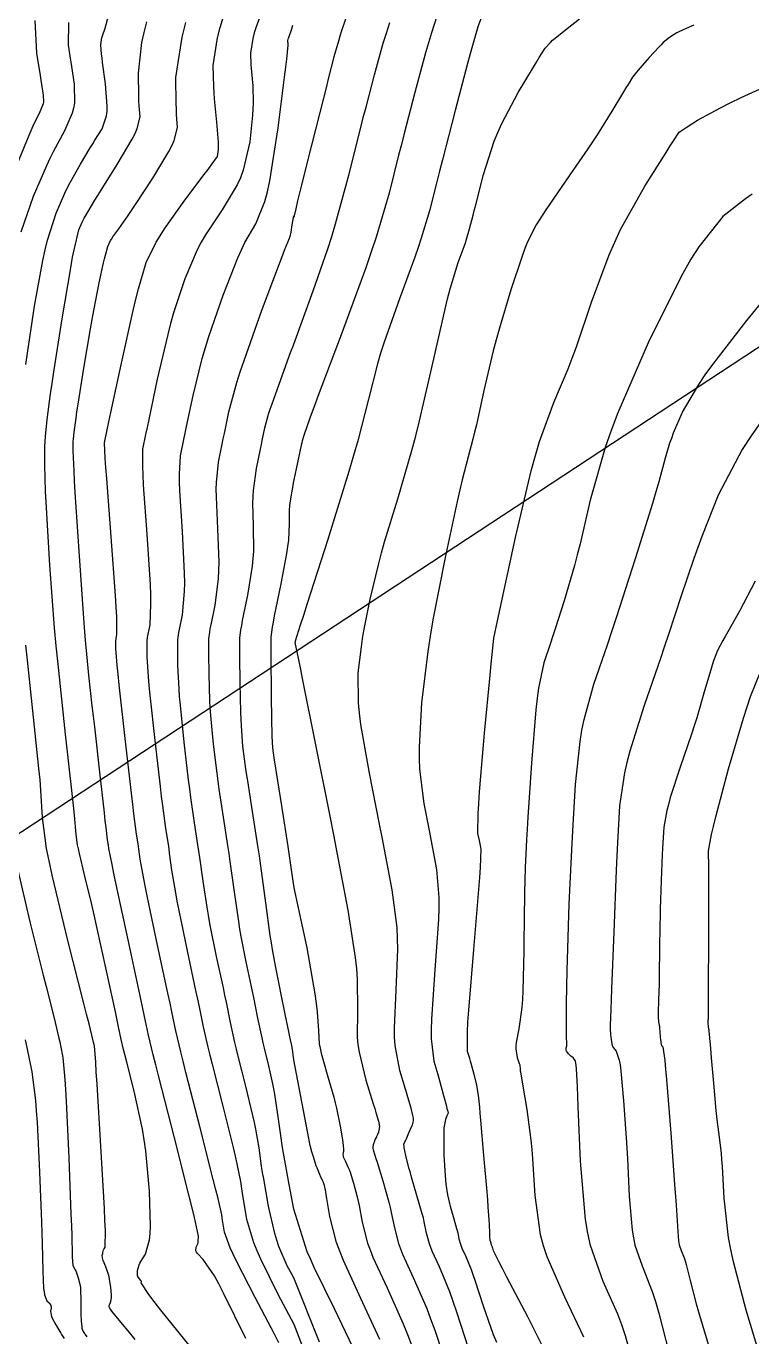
# Model space of a CAD drawing. Header units: metres. Extents: x 837475 to 838479, y 1189012 to 1191015.
# Drawn here: x 837973.4 to 838045.6, y 1189330.8 to 1189461.3 of the extents above; entities that cross this region are included whole.
import ezdxf

# ---------------------------------------------------------------- set-up
doc = ezdxf.new("R2010")
doc.units = ezdxf.units.M
doc.header["$LTSCALE"] = 0.3
for name, color, linetype in [('CORREDORVIA', 70, 'Continuous'), ('COTAS 10', 1, 'Continuous'), ('COTAS INT', 252, 'Continuous')]:
    doc.layers.add(name, color=color, linetype=linetype)

msp = doc.modelspace()

# ---------------------------------------------------------------- linework, layer by layer
at = {"layer": 'CORREDORVIA'}
msp.add_lwpolyline([(837910.67578, 1191000.96488), (838157.033, 1190996.193), (838237.174, 1190821.339), (838237.001, 1190602.875), (838240.0305, 1190437.1985), (838223.5365, 1190366.2715), (838212.196, 1190288.9195), (838227.642, 1189916.876), (838080.482, 1189451.8445), (837860.4834, 1189307.12351), (837593.19071, 1189234.39948), (837744.4868, 1189686.6093), (837750.277, 1189933.973), (837710.4905, 1190057.959), (837731.595, 1190134.414), (837885.383, 1190229.429), (837983.18356, 1190344.11971), (837817.55386, 1190502.18733), (837798.03286, 1190660.16958), (837963.57418, 1190795.98182)], close=True, dxfattribs=at)
at = {"layer": 'COTAS 10'}
for points in [[(837973.339, 1189427.617), (837973.505, 1189428.739), (837974.228, 1189433.412), (837975.056, 1189437.969), (837975.287, 1189439.017), (837975.518, 1189439.974), (837976.36, 1189442.658), (837977.248, 1189444.675), (837977.508, 1189445.211), (837977.775, 1189445.737), (837978.793, 1189447.557), (837979.767, 1189449.163), (837980.007, 1189449.555), (837980.233, 1189449.925), (837980.944, 1189451.069), (837981.376, 1189452.362), (837981.428, 1189452.826), (837981.45, 1189453.335), (837981.284, 1189455.556), (837980.995, 1189457.675), (837980.94, 1189458.121), (837980.895, 1189458.506), (837980.822, 1189459.386), (837980.884, 1189459.939), (837980.924, 1189460.117), (837980.974, 1189460.307), (837981.236, 1189461.084), (837981.813, 1189463.169)], [(838002.571, 1189330.319), (838000, 1189336.702), (837999.333, 1189337.922), (837998.521, 1189339.835), (837998.318, 1189340.458), (837998.125, 1189341.121), (837997.504, 1189343.849), (837997.018, 1189346.555), (837996.909, 1189347.205), (837996.811, 1189347.81), (837996.55, 1189349.636), (837996.232, 1189351.52), (837996.099, 1189352.162), (837995.946, 1189352.857), (837995.23, 1189355.803), (837994.485, 1189358.772), (837994.314, 1189359.482), (837994.158, 1189360.143), (837993.723, 1189362.126), (837993.306, 1189364.147), (837993.161, 1189364.833), (837993.005, 1189365.573), (837992.335, 1189368.703), (837991.67, 1189371.974), (837991.516, 1189372.804), (837991.376, 1189373.601), (837990.978, 1189376.205), (837990.658, 1189378.548), (837990.567, 1189379.179), (837990.475, 1189379.803), (837990.134, 1189381.997), (837989.763, 1189384.53), (837989.652, 1189385.369), (837989.538, 1189386.268), (837989.098, 1189390.009), (837988.723, 1189393.692), (837988.65, 1189394.554), (837988.591, 1189395.347), (837988.487, 1189397.641), (837988.473, 1189399.16), (837988.47, 1189399.465), (837988.467, 1189399.719), (837988.462, 1189400.219), (837988.531, 1189400.701), (837988.575, 1189400.944), (837988.631, 1189401.235), (837988.925, 1189402.683), (837989.147, 1189405.028), (837989.157, 1189405.885), (837989.146, 1189406.831), (837988.922, 1189410.998), (837988.67, 1189415.046), (837988.642, 1189415.917), (837988.631, 1189416.68), (837988.742, 1189418.534), (837989.072, 1189420.151), (837989.2, 1189420.764), (837989.343, 1189421.45), (837989.992, 1189424.524), (837990.907, 1189428.213), (837991.218, 1189429.286), (837991.555, 1189430.382), (837992.979, 1189434.524), (837994.441, 1189438.218), (837994.802, 1189439.03), (837995.143, 1189439.751), (837996.217, 1189441.596), (837997.138, 1189443.823), (837997.383, 1189444.785), (837997.623, 1189445.897), (837998.454, 1189451.161), (837999.096, 1189456.218), (837999.216, 1189457.2), (837999.312, 1189458), (837999.452, 1189459.377), (837999.435, 1189459.561), (837999.432, 1189459.609), (837999.429, 1189459.655), (837999.424, 1189459.812), (837999.454, 1189460.009), (837999.473, 1189460.082), (837999.497, 1189460.162), (837999.82, 1189461.03), (837999.91, 1189461.374)], [(838017.795, 1189328.48), (838016.239, 1189333.296), (838015.868, 1189334.364), (838015.523, 1189335.316), (838014.496, 1189337.795), (838013.779, 1189339.361), (838013.63, 1189339.738), (838013.503, 1189340.09), (838013.222, 1189341.157), (838012.989, 1189342.284), (838012.892, 1189342.674), (838012.781, 1189343.098), (838012.26, 1189344.911), (838011.723, 1189346.734), (838011.602, 1189347.164), (838011.493, 1189347.561), (838011.197, 1189348.725), (838011.028, 1189349.505), (838010.999, 1189349.66), (838010.978, 1189349.788), (838010.966, 1189350.032), (838011.065, 1189350.246), (838011.113, 1189350.355), (838011.171, 1189350.485), (838011.458, 1189351.138), (838011.741, 1189351.804), (838011.797, 1189351.944), (838011.843, 1189352.063), (838011.928, 1189352.333), (838011.9, 1189352.612), (838011.876, 1189352.738), (838011.845, 1189352.885), (838011.67, 1189353.592), (838011.363, 1189354.681), (838011.248, 1189355.068), (838011.119, 1189355.492), (838010.546, 1189357.336), (838010.091, 1189359.832), (838010.036, 1189360.667), (838010.013, 1189361.566), (838010.186, 1189365.333), (838010.356, 1189369.408), (838010.33, 1189370.5), (838010.272, 1189371.576), (838009.8, 1189375.333), (838009.04, 1189379.336), (838008.8, 1189380.568), (838008.547, 1189381.852), (838007.53, 1189386.937), (838006.69, 1189391.776), (838006.549, 1189392.905), (838006.448, 1189393.944), (838006.413, 1189396.937), (838006.731, 1189399.518), (838006.853, 1189400.297), (838006.989, 1189401.104), (838007.6, 1189404.25), (838008.45, 1189407.808), (838008.736, 1189408.875), (838009.045, 1189409.977), (838010.346, 1189414.25), (838011.763, 1189419.06), (838012.145, 1189420.5), (838012.522, 1189421.988), (838013.848, 1189427.752), (838015.022, 1189432.979), (838015.304, 1189434.128), (838015.567, 1189435.147), (838016.36, 1189437.752), (838016.942, 1189439.338), (838017.072, 1189439.716), (838017.188, 1189440.067), (838017.496, 1189441.112), (838017.843, 1189442.472), (838017.984, 1189443.021), (838018.145, 1189443.645), (838018.888, 1189446.523), (838019.945, 1189449.822), (838020.303, 1189450.711), (838020.69, 1189451.59), (838022.324, 1189454.676), (838023.844, 1189457.19), (838024.158, 1189457.708), (838024.427, 1189458.148), (838025.015, 1189459.096), (838025.525, 1189459.668), (838025.744, 1189459.872), (838025.998, 1189460.095), (838027.199, 1189461.065), (838028.422, 1189462.002)], [(838046.509, 1189421.941), (838045.509, 1189420.52), (838044.611, 1189419.147), (838042.214, 1189414.595), (838040.595, 1189410.486), (838040.188, 1189409.392), (838039.798, 1189408.317), (838038.537, 1189404.595), (838037.275, 1189400.731), (838036.886, 1189399.568), (838036.478, 1189398.364), (838034.86, 1189393.677), (838033.429, 1189389.131), (838033.14, 1189388.015), (838032.898, 1189386.962), (838032.409, 1189383.677), (838032.207, 1189380.001), (838032.144, 1189378.701), (838032.08, 1189377.279), (838031.825, 1189371.127), (838031.606, 1189365.473), (838031.564, 1189364.365), (838031.53, 1189363.456), (838031.475, 1189361.824), (838031.474, 1189361.539), (838031.474, 1189361.426), (838031.477, 1189361.303), (838031.494, 1189361.12), (838031.503, 1189361.029), (838031.514, 1189360.922), (838031.57, 1189360.389), (838031.687, 1189359.827), (838031.736, 1189359.701), (838031.793, 1189359.587), (838032.062, 1189359.282), (838032.371, 1189358.387), (838032.454, 1189357.901), (838032.535, 1189357.312), (838032.816, 1189354.324), (838033.065, 1189350.64), (838033.126, 1189349.612), (838033.183, 1189348.58), (838033.358, 1189344.824), (838033.652, 1189341.463), (838033.783, 1189340.68), (838033.936, 1189339.96), (838034.67, 1189337.894), (838035.666, 1189335.358), (838035.983, 1189334.342), (838036.319, 1189333.189), (838037.685, 1189327.894)], [(837984.22, 1189330.579), (837983.529, 1189331.422), (837982.959, 1189332.118), (837981.905, 1189333.404), (837981.702, 1189333.688), (837981.668, 1189333.751), (837981.645, 1189333.806), (837981.641, 1189333.952), (837981.703, 1189334.078), (837981.722, 1189334.122), (837981.741, 1189334.17), (837981.814, 1189334.375), (837981.859, 1189334.728), (837981.861, 1189334.869), (837981.859, 1189335.028), (837981.811, 1189335.762), (837981.686, 1189336.596), (837981.634, 1189336.82), (837981.576, 1189337.04), (837981.303, 1189337.809), (837981.056, 1189338.444), (837981.014, 1189338.58), (837980.983, 1189338.699), (837980.963, 1189338.984), (837981.009, 1189339.149), (837981.019, 1189339.192), (837981.028, 1189339.234), (837981.051, 1189339.373), (837981.091, 1189339.516), (837981.11, 1189339.559), (837981.133, 1189339.604), (837981.245, 1189339.78), (837981.262, 1189341.431), (837981.226, 1189342.406), (837981.171, 1189343.605), (837980.824, 1189349.806), (837980.442, 1189356.002), (837980.366, 1189357.198), (837980.302, 1189358.168), (837980.178, 1189359.797), (837980.145, 1189359.928), (837980.138, 1189359.954), (837980.133, 1189359.976), (837980.122, 1189360.019), (837980.111, 1189360.073), (837980.105, 1189360.102), (837980.097, 1189360.137), (837980.059, 1189360.313), (837979.643, 1189361.975), (837979.398, 1189362.946), (837979.095, 1189364.139), (837977.531, 1189370.294), (837975.97, 1189376.792), (837975.669, 1189378.202), (837975.425, 1189379.442), (837975.018, 1189382.513), (837974.859, 1189385.243), (837974.77, 1189386.269), (837974.662, 1189387.412), (837974.112, 1189392.513), (837973.506, 1189398.182), (837973.363, 1189399.683)]]:
    msp.add_lwpolyline(points, dxfattribs=at)
at = {"layer": 'COTAS INT'}
for points in [[(837998.661, 1189467.675), (837996.251, 1189461.205), (837996.074, 1189460.609), (837995.932, 1189460.069), (837995.711, 1189458.597), (837995.747, 1189457.431), (837995.767, 1189457.085), (837995.792, 1189456.729), (837995.92, 1189455.358), (837995.972, 1189453.626), (837995.949, 1189453.043), (837995.911, 1189452.414), (837995.637, 1189449.769), (837994.983, 1189446.944), (837994.704, 1189446.202), (837994.383, 1189445.478), (837992.87, 1189443.008), (837991.212, 1189440.521), (837990.799, 1189439.786), (837990.407, 1189439.031), (837989.156, 1189436.137), (837988.056, 1189432.763), (837987.758, 1189431.706), (837987.463, 1189430.595), (837986.424, 1189426.137), (837985.579, 1189422.144), (837985.406, 1189421.326), (837985.261, 1189420.633), (837984.958, 1189419.168), (837984.944, 1189417.479), (837984.981, 1189416.644), (837985.036, 1189415.65), (837985.382, 1189410.735), (837985.707, 1189405.729), (837985.749, 1189404.677), (837985.77, 1189403.771), (837985.673, 1189401.706), (837985.487, 1189400.785), (837985.451, 1189400.6), (837985.423, 1189400.445), (837985.379, 1189400.139), (837985.383, 1189399.821), (837985.384, 1189399.66), (837985.386, 1189399.466), (837985.395, 1189398.5), (837985.52, 1189396.512), (837985.596, 1189395.674), (837985.688, 1189394.711), (837986.17, 1189390.195), (837986.699, 1189385.607), (837986.821, 1189384.6), (837986.933, 1189383.706), (837987.251, 1189381.429), (837987.495, 1189379.859), (837987.561, 1189379.413), (837987.626, 1189378.961), (837987.855, 1189377.285), (837988.227, 1189375.013), (837988.383, 1189374.186), (837988.562, 1189373.272), (837989.399, 1189369.255), (837990.245, 1189365.312), (837990.43, 1189364.444), (837990.593, 1189363.674), (837991.003, 1189361.704), (837991.464, 1189359.679), (837991.659, 1189358.873), (837991.884, 1189357.962), (837992.942, 1189353.789), (837993.971, 1189349.682), (837994.177, 1189348.812), (837994.351, 1189348.058), (837994.694, 1189346.302), (837994.864, 1189345.118), (837994.927, 1189344.725), (837994.998, 1189344.304), (837995.313, 1189342.549), (837996.01, 1189340.223), (837996.321, 1189339.442), (837996.683, 1189338.602), (837998.42, 1189335.075), (838000, 1189332.111), (838003.456, 1189323.133)], [(838014.727, 1189463.831), (838013.69, 1189460.601), (838013.399, 1189459.626), (838013.106, 1189458.615), (838012.037, 1189454.671), (838010.988, 1189450.598), (838010.709, 1189449.506), (838010.435, 1189448.43), (838009.483, 1189444.671), (838008.191, 1189440.281), (838007.702, 1189438.807), (838007.156, 1189437.221), (838004.711, 1189430.558), (838002.428, 1189424.525), (838001.984, 1189423.336), (838001.622, 1189422.357), (838000.996, 1189420.558), (838000.854, 1189419.997), (838000.797, 1189419.798), (838000.733, 1189419.58), (838000, 1189416.14), (837999.962, 1189415.957), (837999.643, 1189414.032), (837999.59, 1189413.566), (837999.552, 1189413.128), (837999.542, 1189411.787), (837999.464, 1189410.14), (837999.383, 1189409.509), (837999.276, 1189408.802), (837998.678, 1189405.615), (837998.064, 1189402.585), (837997.947, 1189401.976), (837997.854, 1189401.466), (837997.709, 1189400.457), (837997.721, 1189399.412), (837997.727, 1189398.88), (837997.733, 1189398.243), (837997.762, 1189395.063), (837997.801, 1189391.85), (837997.814, 1189391.192), (837997.827, 1189390.634), (837997.882, 1189389.452), (837998.056, 1189388.248), (837998.145, 1189387.677), (837998.251, 1189387.001), (837998.783, 1189383.701), (837999.416, 1189379.636), (837999.587, 1189378.479), (837999.755, 1189377.308), (838000, 1189375.511), (838001.293, 1189369.551), (838002.089, 1189364.966), (838002.234, 1189364.004), (838002.344, 1189363.175), (838002.469, 1189361.293), (838002.544, 1189360.011), (838002.623, 1189359.56), (838002.727, 1189359.069), (838003.316, 1189356.949), (838003.977, 1189354.705), (838004.127, 1189354.135), (838004.263, 1189353.588), (838004.634, 1189351.797), (838004.854, 1189350.435), (838004.894, 1189350.159), (838004.925, 1189349.925), (838004.961, 1189349.443), (838004.935, 1189349.258), (838004.927, 1189349.212), (838004.918, 1189349.168), (838004.883, 1189349.025), (838004.902, 1189348.836), (838004.927, 1189348.762), (838004.96, 1189348.68), (838005.153, 1189348.306), (838005.428, 1189347.708), (838005.513, 1189347.485), (838005.603, 1189347.236), (838005.96, 1189346.129), (838006.321, 1189344.762), (838006.414, 1189344.349), (838006.503, 1189343.921), (838006.798, 1189342.253), (838007.344, 1189340.176), (838007.592, 1189339.49), (838007.882, 1189338.756), (838009.278, 1189335.705), (838010.893, 1189332.126), (838011.32, 1189331.058), (838011.739, 1189329.957)], [(838005.466, 1189462.947), (838004.76, 1189460.819), (838004.595, 1189460.294), (838004.442, 1189459.796), (838003.999, 1189458.23), (838003.439, 1189456.036), (838003.213, 1189455.143), (838002.956, 1189454.126), (838001.77, 1189449.424), (838000.623, 1189444.842), (838000.39, 1189443.902), (838000.194, 1189443.103), (838000, 1189442.285)], [(837974.243, 1189461.853), (837974.407, 1189458.592), (837974.771, 1189456.385), (837974.849, 1189455.905), (837974.918, 1189455.481), (837975.087, 1189454.424), (837975.097, 1189453.749), (837975.067, 1189453.566), (837975.021, 1189453.384), (837974.736, 1189452.743), (837974.059, 1189451.321), (837973.766, 1189450.648), (837973.427, 1189449.852), (837971.824, 1189445.969)], [(837977.605, 1189461.652), (837977.549, 1189459.383), (837977.757, 1189458.102), (837977.822, 1189457.694), (837977.889, 1189457.263), (837978.161, 1189455.512), (837978.19, 1189453.64), (837978.105, 1189453.133), (837977.979, 1189452.63), (837977.19, 1189450.855), (837976.074, 1189448.79), (837975.743, 1189448.106), (837975.403, 1189447.372), (837974.092, 1189444.314), (837972.857, 1189440.781)], [(837990.289, 1189329.165), (837986.79, 1189333.511), (837986.129, 1189334.353), (837985.603, 1189335.039), (837984.817, 1189336.207), (837984.845, 1189336.361), (837984.831, 1189336.405), (837984.809, 1189336.451), (837984.655, 1189336.625), (837984.494, 1189336.862), (837984.469, 1189336.948), (837984.451, 1189337.043), (837984.456, 1189337.458), (837984.615, 1189337.993), (837984.694, 1189338.163), (837984.789, 1189338.342), (837985.26, 1189339.071), (837985.671, 1189340.51), (837985.727, 1189341.139), (837985.76, 1189341.867), (837985.671, 1189345.325), (837985.285, 1189349.352), (837985.13, 1189350.438), (837984.954, 1189351.512), (837984.142, 1189355.286), (837983.366, 1189358.322), (837983.212, 1189358.931), (837983.084, 1189359.44), (837982.842, 1189360.44), (837982.575, 1189361.697), (837982.432, 1189362.368), (837982.258, 1189363.178), (837981.377, 1189367.27), (837980.386, 1189371.781), (837980.143, 1189372.855), (837979.913, 1189373.854), (837979.194, 1189376.83), (837978.684, 1189378.952), (837978.585, 1189379.413), (837978.506, 1189379.818), (837978.373, 1189380.821), (837978.202, 1189382.745), (837978.098, 1189383.731), (837977.969, 1189384.913), (837977.301, 1189390.821), (837976.558, 1189397.771), (837976.383, 1189399.611), (837976.221, 1189401.415), (837975.746, 1189407.625), (837975.43, 1189412.791), (837975.369, 1189413.937), (837975.318, 1189414.96), (837975.229, 1189417.625), (837975.255, 1189419.449), (837975.277, 1189419.942), (837975.306, 1189420.429), (837975.461, 1189422.143), (837975.812, 1189424.698), (837975.964, 1189425.715), (837976.139, 1189426.866), (837976.967, 1189432.143), (837977.819, 1189437.245), (837978.009, 1189438.286), (837978.179, 1189439.166), (837978.628, 1189441.002), (837978.963, 1189441.762), (837979.061, 1189441.964), (837979.161, 1189442.163), (837979.545, 1189442.848), (837980.233, 1189443.965), (837980.526, 1189444.435), (837980.863, 1189444.975), (837982.451, 1189447.506), (837983.94, 1189450.051), (837984.215, 1189450.599), (837984.43, 1189451.08), (837984.714, 1189452.254), (837984.627, 1189453.365), (837984.609, 1189453.807), (837984.593, 1189454.306), (837984.56, 1189456.594), (837984.902, 1189459.661), (837985.124, 1189460.651), (837985.4, 1189461.703)], [(837995.25, 1189330.668), (837993.03, 1189335.198), (837992.541, 1189336.122), (837992.106, 1189336.902), (837990.993, 1189338.523), (837990.424, 1189339.131), (837990.334, 1189339.272), (837990.273, 1189339.401), (837990.293, 1189339.769), (837990.455, 1189340.111), (837990.484, 1189340.224), (837990.504, 1189340.344), (837990.519, 1189340.845), (837990.128, 1189342.703), (837989.894, 1189343.679), (837989.605, 1189344.856), (837988.106, 1189350.774), (837986.587, 1189356.717), (837986.285, 1189357.909), (837986.035, 1189358.904), (837985.563, 1189360.862), (837985.168, 1189362.729), (837984.967, 1189363.667), (837984.727, 1189364.788), (837983.528, 1189370.36), (837982.347, 1189375.868), (837982.117, 1189376.949), (837981.93, 1189377.838), (837981.608, 1189379.444), (837981.562, 1189379.787), (837981.548, 1189379.88), (837981.535, 1189379.971), (837981.485, 1189380.293), (837981.335, 1189381.518), (837981.258, 1189382.179), (837981.167, 1189382.98), (837980.71, 1189387.035), (837980.204, 1189391.537), (837980.082, 1189392.619), (837979.968, 1189393.63), (837979.618, 1189396.688), (837979.288, 1189400.159), (837979.185, 1189401.43), (837979.077, 1189402.835), (837978.648, 1189409.03), (837978.277, 1189414.866), (837978.205, 1189416.045), (837978.148, 1189417.035), (837978.052, 1189419.03), (837978.063, 1189419.775), (837978.072, 1189419.976), (837978.083, 1189420.175), (837978.147, 1189420.875), (837978.346, 1189422.267), (837978.443, 1189422.902), (837978.558, 1189423.646), (837979.125, 1189427.235), (837979.774, 1189431.149), (837979.941, 1189432.099), (837980.102, 1189432.99), (837980.637, 1189435.722), (837981.075, 1189437.712), (837981.174, 1189438.134), (837981.264, 1189438.501), (837981.51, 1189439.363), (837981.789, 1189439.936), (837981.899, 1189440.121), (837982.024, 1189440.317), (837982.596, 1189441.119), (837983.523, 1189442.425), (837983.872, 1189442.939), (837984.261, 1189443.518), (837985.999, 1189446.158), (837987.589, 1189448.8), (837987.884, 1189449.38), (837988.116, 1189449.894), (837988.43, 1189451.206), (837988.349, 1189452.504), (837988.332, 1189453.01), (837988.317, 1189453.58), (837988.284, 1189456.167), (837988.889, 1189460.188), (837989.277, 1189461.662)], [(837998.522, 1189330.255), (837998.091, 1189331.09), (837996.165, 1189334.764), (837994.349, 1189338.308), (837993.988, 1189339.06), (837993.689, 1189339.714), (837993.122, 1189341.249), (837992.977, 1189342.052), (837992.945, 1189342.245), (837992.916, 1189342.425), (837992.838, 1189342.967), (837992.469, 1189344.597), (837992.256, 1189345.462), (837991.995, 1189346.507), (837990.654, 1189351.776), (837989.284, 1189357.152), (837989.005, 1189358.265), (837988.769, 1189359.214), (837988.283, 1189361.283), (837987.88, 1189363.202), (837987.698, 1189364.056), (837987.486, 1189365.05), (837986.463, 1189369.808), (837985.454, 1189374.57), (837985.25, 1189375.568), (837985.079, 1189376.426), (837984.731, 1189378.365), (837984.594, 1189379.374), (837984.555, 1189379.646), (837984.515, 1189379.915), (837984.368, 1189380.861), (837984.104, 1189382.883), (837983.99, 1189383.831), (837983.86, 1189384.947), (837983.242, 1189390.38), (837982.654, 1189395.731), (837982.541, 1189396.795), (837982.45, 1189397.678), (837982.303, 1189399.36), (837982.3, 1189399.772), (837982.299, 1189399.855), (837982.298, 1189399.924), (837982.297, 1189400.059), (837982.315, 1189400.19), (837982.327, 1189400.256), (837982.343, 1189400.335), (837982.422, 1189400.728), (837982.394, 1189402.513), (837982.34, 1189403.469), (837982.268, 1189404.626), (837981.842, 1189410.472), (837981.402, 1189416.255), (837981.321, 1189417.372), (837981.257, 1189418.279), (837981.173, 1189419.803), (837981.45, 1189421.115), (837981.613, 1189421.888), (837981.815, 1189422.839), (837982.856, 1189427.75), (837984.019, 1189432.976), (837984.297, 1189434.125), (837984.556, 1189435.145), (837985.333, 1189437.75), (837986.318, 1189439.773), (837986.708, 1189440.426), (837987.149, 1189441.118), (837989.168, 1189443.953), (837991.098, 1189446.503), (837991.483, 1189447.015), (837991.804, 1189447.444), (837992.423, 1189448.295), (837992.532, 1189449.006), (837992.53, 1189449.346), (837992.515, 1189449.749), (837992.345, 1189451.723), (837992.133, 1189454.04), (837992.092, 1189454.658), (837992.058, 1189455.267), (837991.997, 1189457.382), (837992.411, 1189460.129), (837992.675, 1189461.135), (837993.006, 1189462.249)], [(838008.561, 1189330.583), (838006.67, 1189334.66), (838004.934, 1189338.453), (838004.573, 1189339.366), (838004.265, 1189340.218), (838003.585, 1189342.802), (838003.299, 1189344.612), (838003.238, 1189344.977), (838003.185, 1189345.284), (838003.062, 1189345.901), (838002.994, 1189346.109), (838002.976, 1189346.157), (838002.959, 1189346.201), (838002.898, 1189346.328), (838002.812, 1189346.504), (838002.779, 1189346.579), (838002.741, 1189346.665), (838002.568, 1189347.073), (838002.392, 1189347.487), (838002.352, 1189347.577), (838002.316, 1189347.657), (838002.217, 1189347.857), (838001.95, 1189348.747), (838001.808, 1189349.262), (838001.636, 1189349.894), (838000, 1189358.403), (837999.995, 1189358.443), (837999.941, 1189358.862), (837999.896, 1189359.207), (837999.806, 1189359.829), (837999.686, 1189360.392), (837999.623, 1189360.699), (837999.547, 1189361.073), (837999.163, 1189362.969), (837998.731, 1189365.093), (837998.624, 1189365.61), (837998.524, 1189366.097), (837998.206, 1189367.598), (837997.885, 1189369.377), (837997.782, 1189370.04), (837997.672, 1189370.776), (837997.224, 1189374.046), (837996.723, 1189377.721), (837996.58, 1189378.712), (837996.436, 1189379.692), (837995.9, 1189383.133), (837995.422, 1189386.178), (837995.314, 1189386.907), (837995.217, 1189387.588), (837994.954, 1189389.637), (837994.793, 1189391.653), (837994.759, 1189392.312), (837994.731, 1189393.016), (837994.67, 1189395.922), (837994.646, 1189398.548), (837994.641, 1189399.075), (837994.637, 1189399.515), (837994.627, 1189400.378), (837994.746, 1189401.211), (837994.823, 1189401.632), (837994.92, 1189402.135), (837995.427, 1189404.638), (837995.9, 1189407.544), (837995.974, 1189408.301), (837996.024, 1189409.037), (837996.002, 1189411.524), (837995.938, 1189413.836), (837995.963, 1189414.461), (837996.005, 1189415.08), (837996.311, 1189417.264), (837996.694, 1189419.186), (837996.786, 1189419.641), (837996.871, 1189420.061), (837997.128, 1189421.298), (837997.5, 1189422.654), (837997.659, 1189423.149), (837997.842, 1189423.696), (837998.702, 1189426.104), (837999.695, 1189428.798), (837999.962, 1189429.526), (838000, 1189429.63), (838001.927, 1189434.942), (838003.389, 1189439.116), (838003.777, 1189440.348), (838004.159, 1189441.612), (838005.476, 1189446.45), (838006.64, 1189451.057), (838006.923, 1189452.175), (838007.191, 1189453.225), (838008.018, 1189456.45), (838008.906, 1189459.592), (838009.212, 1189460.59), (838009.544, 1189461.643)], [(838018.601, 1189462.019), (838018.314, 1189461.225), (838017.768, 1189459.363), (838017.54, 1189458.529), (838017.278, 1189457.556), (838016.056, 1189452.891), (838014.786, 1189447.971), (838014.495, 1189446.837), (838014.23, 1189445.803), (838013.489, 1189442.891), (838012.69, 1189440.174), (838012.387, 1189439.262), (838012.049, 1189438.28), (838010.536, 1189434.155), (838008.997, 1189429.836), (838008.644, 1189428.732), (838008.322, 1189427.668), (838007.422, 1189424.155), (838006.375, 1189420.017), (838005.96, 1189418.56), (838005.492, 1189416.966), (838003.351, 1189410.083), (838001.343, 1189403.825), (838000.958, 1189402.625), (838000.648, 1189401.656), (838000.149, 1189400.083), (838000.137, 1189400.022), (838000.134, 1189400.006), (838000.132, 1189399.991), (838000.126, 1189399.94), (838000.431, 1189398.378), (838000.624, 1189397.41), (838000.866, 1189396.21), (838002.132, 1189389.94), (838003.589, 1189382.654), (838003.951, 1189380.813), (838004.295, 1189379.049), (838005.385, 1189373.313), (838006.121, 1189368.594), (838006.241, 1189367.47), (838006.325, 1189366.425), (838006.328, 1189363.313), (838006.315, 1189360.672), (838006.389, 1189359.924), (838006.497, 1189359.17), (838007.17, 1189356.384), (838007.907, 1189354.037), (838008.056, 1189353.558), (838008.18, 1189353.154), (838008.431, 1189352.311), (838008.5, 1189351.979), (838008.511, 1189351.897), (838008.517, 1189351.818), (838008.509, 1189351.566), (838008.463, 1189351.34), (838008.446, 1189351.277), (838008.426, 1189351.213), (838008.339, 1189350.983), (838008.243, 1189350.77), (838008.219, 1189350.718), (838008.195, 1189350.668), (838008.116, 1189350.511), (838008.04, 1189350.342), (838008.018, 1189350.285), (838007.996, 1189350.223), (838007.913, 1189349.961), (838007.858, 1189349.705), (838007.853, 1189349.646), (838007.852, 1189349.593), (838007.887, 1189349.446), (838008.074, 1189348.905), (838008.17, 1189348.603), (838008.285, 1189348.235), (838008.857, 1189346.357), (838009.457, 1189344.24), (838009.59, 1189343.721), (838009.707, 1189343.231), (838010.01, 1189341.705), (838010.423, 1189340.133), (838010.611, 1189339.614), (838010.83, 1189339.058), (838011.887, 1189336.75), (838013.224, 1189333.668), (838013.62, 1189332.625), (838014.028, 1189331.5), (838015.594, 1189326.75)], [(838039.802, 1189461.382), (838039.021, 1189461.059), (838038.303, 1189460.716), (838038.121, 1189460.62), (838037.947, 1189460.522), (838037.38, 1189460.165), (838036.754, 1189459.639), (838036.543, 1189459.435), (838036.315, 1189459.206), (838035.353, 1189458.17), (838034.449, 1189457.137), (838034.258, 1189456.91), (838034.091, 1189456.709), (838033.702, 1189456.196), (838033.252, 1189455.47), (838033.047, 1189455.135), (838032.808, 1189454.741), (838031.655, 1189452.834), (838030.175, 1189450.468), (838029.73, 1189449.784), (838029.269, 1189449.089), (838027.477, 1189446.477), (838025.81, 1189444.08), (838025.427, 1189443.52), (838025.079, 1189443.005), (838024.11, 1189441.521), (838023.268, 1189439.801), (838023.001, 1189439.138), (838022.719, 1189438.395), (838021.579, 1189435.033), (838020.42, 1189431.133), (838020.126, 1189430.05), (838019.844, 1189428.965), (838018.925, 1189425.033), (838018.17, 1189421.62), (838017.992, 1189420.862), (838017.827, 1189420.186), (838017.342, 1189418.417), (838016.748, 1189416.129), (838016.515, 1189415.125), (838016.251, 1189413.96), (838015.05, 1189408.417), (838013.841, 1189402.186), (838013.571, 1189400.588), (838013.331, 1189399.045), (838012.7, 1189393.934), (838012.464, 1189389.51), (838012.473, 1189388.401), (838012.514, 1189387.342), (838012.928, 1189383.934), (838013.505, 1189381.05), (838013.648, 1189380.322), (838013.784, 1189379.624), (838014.216, 1189377.354), (838014.424, 1189374.559), (838014.419, 1189373.53), (838014.387, 1189372.391), (838014.045, 1189367.354), (838013.71, 1189362.46), (838013.683, 1189361.41), (838013.684, 1189360.494), (838013.923, 1189358.287), (838014.332, 1189356.948), (838014.44, 1189356.577), (838014.546, 1189356.207), (838014.91, 1189354.873), (838015.189, 1189353.791), (838015.242, 1189353.579), (838015.284, 1189353.406), (838015.346, 1189353.099), (838015.301, 1189352.965), (838015.275, 1189352.901), (838015.244, 1189352.826), (838015.085, 1189352.454), (838014.945, 1189351.641), (838014.925, 1189351.287), (838014.914, 1189350.877), (838014.943, 1189348.927), (838015.047, 1189346.911), (838015.082, 1189346.458), (838015.121, 1189346.051), (838015.284, 1189344.961), (838015.493, 1189344.115), (838015.561, 1189343.861), (838015.633, 1189343.599), (838015.928, 1189342.584), (838016.202, 1189341.63), (838016.261, 1189341.407), (838016.312, 1189341.201), (838016.434, 1189340.609), (838016.582, 1189340.047), (838016.649, 1189339.862), (838016.727, 1189339.664), (838017.104, 1189338.84), (838017.645, 1189337.536), (838017.826, 1189337.035), (838018.021, 1189336.473), (838018.84, 1189333.939), (838019.842, 1189331.073), (838020.152, 1189330.301)], [(838025.5, 1189328.395), (838023.3, 1189332.815), (838021.204, 1189336.785), (838020.796, 1189337.568), (838020.463, 1189338.213), (838019.885, 1189339.399), (838019.804, 1189339.651), (838019.785, 1189339.706), (838019.767, 1189339.756), (838019.713, 1189339.885), (838019.676, 1189339.967), (838019.668, 1189339.986), (838019.661, 1189340.005), (838019.647, 1189340.06), (838019.635, 1189340.119), (838019.629, 1189340.139), (838019.624, 1189340.162), (838019.596, 1189340.256), (838019.567, 1189340.357), (838019.56, 1189340.383), (838019.553, 1189340.408), (838019.533, 1189340.492), (838019.51, 1189340.776), (838019.502, 1189340.928), (838019.494, 1189341.112), (838019.457, 1189342.038), (838019.35, 1189343.78), (838019.297, 1189344.477), (838019.234, 1189345.268), (838018.923, 1189348.902), (838018.612, 1189352.4), (838018.549, 1189353.105), (838018.496, 1189353.697), (838018.389, 1189354.881), (838018.294, 1189355.468), (838018.249, 1189355.682), (838018.196, 1189355.918), (838017.937, 1189356.96), (838017.65, 1189358.033), (838017.579, 1189358.289), (838017.511, 1189358.527), (838017.299, 1189359.239), (838017.277, 1189361.156), (838017.33, 1189362.153), (838017.408, 1189363.353), (838017.903, 1189369.374), (838018.417, 1189375.374), (838018.507, 1189376.561), (838018.575, 1189377.542), (838018.631, 1189379.374), (838018.529, 1189379.911), (838018.497, 1189380.076), (838018.463, 1189380.249), (838018.327, 1189380.931), (838018.338, 1189382.908), (838018.397, 1189383.896), (838018.481, 1189385.076), (838018.987, 1189390.931), (838019.534, 1189396.702), (838019.644, 1189397.83), (838019.736, 1189398.753), (838019.918, 1189400.388), (838020.284, 1189402.106), (838022.053, 1189410.388), (838023.618, 1189417.029), (838024.036, 1189418.554), (838024.448, 1189419.943), (838025.88, 1189423.827), (838027.298, 1189427.184), (838027.701, 1189428.241), (838028.109, 1189429.353), (838029.617, 1189433.827), (838031.365, 1189438.534), (838031.924, 1189439.792), (838032.515, 1189441.031), (838034.921, 1189445.341), (838037.037, 1189448.714), (838037.445, 1189449.362), (838037.776, 1189449.885), (838038.331, 1189450.739), (838038.642, 1189450.947), (838038.82, 1189451.063), (838039.036, 1189451.205), (838040.149, 1189451.925), (838042.445, 1189453.169), (838043.407, 1189453.641), (838044.511, 1189454.167), (838049.678, 1189456.527)], [(838045.598, 1189444.554), (838044.919, 1189444.094), (838042.669, 1189442.338), (838040.277, 1189439.332), (838039.508, 1189438.084), (838038.693, 1189436.657), (838035.364, 1189430), (838032.251, 1189422.798), (838031.573, 1189421.026), (838030.973, 1189419.351), (838029.47, 1189414.105), (838028.476, 1189409.763), (838028.198, 1189408.658), (838027.92, 1189407.595), (838026.903, 1189404.105), (838025.968, 1189401.202), (838025.741, 1189400.508), (838025.527, 1189399.862), (838024.87, 1189397.928), (838024.335, 1189395.407), (838024.198, 1189394.392), (838024.067, 1189393.239), (838023.633, 1189387.928), (838023.296, 1189382.553), (838023.226, 1189381.36), (838023.165, 1189380.294), (838023.025, 1189377.511), (838022.958, 1189375.056), (838022.943, 1189374.197), (838022.929, 1189373.26), (838022.891, 1189369.231), (838022.795, 1189365.285), (838022.744, 1189364.4), (838022.683, 1189363.606), (838022.375, 1189361.488), (838022.124, 1189360.121), (838022.099, 1189359.799), (838022.092, 1189359.502), (838022.23, 1189358.634), (838022.436, 1189358.035), (838022.474, 1189357.907), (838022.503, 1189357.796), (838022.536, 1189357.532), (838022.523, 1189357.39), (838022.522, 1189357.355), (838022.523, 1189357.323), (838022.539, 1189357.223), (838022.652, 1189356.592), (838022.715, 1189356.226), (838022.79, 1189355.776), (838023.176, 1189353.456), (838023.586, 1189350.403), (838023.678, 1189349.49), (838023.76, 1189348.547), (838023.977, 1189344.9), (838024.522, 1189341.022), (838024.81, 1189339.933), (838025.159, 1189338.838), (838026.918, 1189334.832), (838028.825, 1189330.836)], [(838006.229, 1189329.04), (838004.061, 1189333.615), (838002.046, 1189337.757), (838001.653, 1189338.6), (838001.332, 1189339.312), (838000, 1189343.556), (837999.538, 1189345.996), (837998.98, 1189349.121), (837998.852, 1189349.896), (837998.735, 1189350.633), (837998.405, 1189352.97), (837998.114, 1189354.981), (837998.02, 1189355.512), (837997.921, 1189356.032), (837997.518, 1189357.816), (837997.085, 1189359.582), (837996.968, 1189360.091), (837996.852, 1189360.608), (837996.443, 1189362.547), (837996.018, 1189364.62), (837995.893, 1189365.222), (837995.764, 1189365.835), (837995.271, 1189368.15), (837994.778, 1189370.676), (837994.649, 1189371.422), (837994.524, 1189372.188), (837994.101, 1189375.126), (837993.691, 1189378.135), (837993.574, 1189378.946), (837993.456, 1189379.748), (837993.017, 1189382.565), (837992.592, 1189385.354), (837992.483, 1189386.138), (837992.377, 1189386.928), (837992.026, 1189389.823), (837991.758, 1189392.672), (837991.705, 1189393.433), (837991.661, 1189394.181), (837991.579, 1189396.782), (837991.56, 1189398.854), (837991.556, 1189399.27), (837991.552, 1189399.617), (837991.544, 1189400.298), (837991.639, 1189400.956), (837991.699, 1189401.288), (837991.775, 1189401.685), (837992.176, 1189403.661), (837992.523, 1189406.286), (837992.566, 1189407.093), (837992.585, 1189407.934), (837992.462, 1189411.261), (837992.304, 1189414.441), (837992.302, 1189415.189), (837992.318, 1189415.88), (837992.526, 1189417.899), (837992.883, 1189419.669), (837992.993, 1189420.203), (837993.107, 1189420.756), (837993.56, 1189422.911), (837994.351, 1189425.832), (837994.679, 1189426.867), (837995.054, 1189428), (837996.801, 1189432.911), (837998.475, 1189437.404), (837998.804, 1189438.274), (837999.075, 1189438.981), (837999.565, 1189440.184), (837999.675, 1189440.476), (837999.706, 1189440.609), (837999.738, 1189440.765), (837999.852, 1189441.517), (838000, 1189442.399)], [(838034.255, 1189326.363), (838032.996, 1189330.928), (838032.625, 1189332.044), (838032.245, 1189333.097), (838030.794, 1189336.363), (838029.527, 1189339.931), (838029.262, 1189341.174), (838029.035, 1189342.527), (838028.528, 1189348.333), (838028.307, 1189353.715), (838028.261, 1189354.801), (838028.221, 1189355.712), (838028.128, 1189357.54), (838028.05, 1189358.117), (838028.019, 1189358.238), (838027.983, 1189358.343), (838027.821, 1189358.584), (838027.627, 1189358.73), (838027.573, 1189358.775), (838027.518, 1189358.823), (838027.314, 1189359.013), (838027.157, 1189359.224), (838027.132, 1189359.285), (838027.114, 1189359.347), (838027.113, 1189359.582), (838027.149, 1189359.796), (838027.154, 1189359.846), (838027.157, 1189359.891), (838027.149, 1189360.019), (838027.136, 1189360.687), (838027.135, 1189361.073), (838027.135, 1189361.545), (838027.146, 1189363.978), (838027.198, 1189367.325), (838027.224, 1189368.375), (838027.255, 1189369.478), (838027.409, 1189373.904), (838027.616, 1189378.633), (838027.681, 1189379.927), (838027.749, 1189381.213), (838028.021, 1189385.802), (838028.482, 1189390.1), (838028.669, 1189391.204), (838028.882, 1189392.269), (838029.865, 1189395.802), (838031.196, 1189399.721), (838031.629, 1189401.03), (838032.089, 1189402.435), (838033.983, 1189408.316), (838035.706, 1189413.812), (838036.059, 1189414.974), (838036.359, 1189415.98), (838036.991, 1189418.316), (838037.421, 1189419.815), (838037.592, 1189420.293), (838037.786, 1189420.799), (838038.675, 1189422.857), (838040.286, 1189425.618), (838040.934, 1189426.568), (838041.671, 1189427.597), (838045.062, 1189431.985), (838048.347, 1189436.008)], [(838045.904, 1189406.055), (838044.352, 1189403.062), (838043.171, 1189401.001), (838042.917, 1189400.549), (838042.695, 1189400.148), (838042.157, 1189399.132), (838041.759, 1189398.103), (838041.624, 1189397.694), (838041.479, 1189397.232), (838040.868, 1189395.116), (838040.083, 1189392.453), (838039.829, 1189391.646), (838039.559, 1189390.809), (838038.448, 1189387.535), (838037.456, 1189384.506), (838037.26, 1189383.823), (838037.098, 1189383.208), (838036.797, 1189381.552), (838036.711, 1189380), (838036.685, 1189379.452), (838036.658, 1189378.852), (838036.55, 1189376.256), (838036.455, 1189373.41), (838036.435, 1189372.652), (838036.418, 1189371.908), (838036.381, 1189369.329), (838036.355, 1189367.047), (838036.345, 1189366.49), (838036.334, 1189365.966), (838036.285, 1189364.341), (838036.252, 1189363.151), (838036.251, 1189362.9), (838036.254, 1189362.683), (838036.296, 1189362.185), (838036.355, 1189361.862), (838036.369, 1189361.755), (838036.382, 1189361.641), (838036.422, 1189361.169), (838036.454, 1189360.697), (838036.462, 1189360.584), (838036.471, 1189360.479), (838036.5, 1189360.162), (838036.548, 1189359.928), (838036.569, 1189359.876), (838036.593, 1189359.828), (838036.704, 1189359.702), (838036.907, 1189358.328), (838036.988, 1189357.495), (838037.081, 1189356.465), (838037.504, 1189351.108), (838037.91, 1189345.568), (838037.991, 1189344.422), (838038.059, 1189343.444), (838038.189, 1189341.316), (838038.269, 1189340.399), (838038.305, 1189340.185), (838038.346, 1189339.989), (838038.546, 1189339.426), (838038.827, 1189338.698), (838038.919, 1189338.397), (838039.017, 1189338.055), (838039.426, 1189336.461), (838040.04, 1189334.13), (838040.268, 1189333.322), (838040.522, 1189332.443), (838041.648, 1189328.684)], [(838046.403, 1189328.869), (838045.011, 1189333.5), (838043.726, 1189338.305), (838043.466, 1189339.534), (838043.248, 1189340.72), (838042.808, 1189344.638), (838042.634, 1189347.778), (838042.585, 1189348.474), (838042.534, 1189349.094), (838042.347, 1189350.707), (838042.142, 1189352.214), (838042.08, 1189352.768), (838042.017, 1189353.381), (838041.772, 1189356.09), (838041.559, 1189358.614), (838041.516, 1189359.111), (838041.481, 1189359.52), (838041.41, 1189360.27), (838041.385, 1189360.482), (838041.379, 1189360.553), (838041.372, 1189360.628), (838041.348, 1189360.944), (838041.319, 1189361.283), (838041.31, 1189361.372), (838041.3, 1189361.461), (838041.257, 1189361.766), (838041.223, 1189362.028), (838041.218, 1189362.089), (838041.215, 1189362.145), (838041.221, 1189362.307), (838041.237, 1189362.419), (838041.241, 1189362.443), (838041.244, 1189362.465), (838041.252, 1189362.519), (838041.261, 1189363.764), (838041.264, 1189364.536), (838041.268, 1189365.494), (838041.286, 1189370.496), (838041.295, 1189375.612), (838041.294, 1189376.641), (838041.291, 1189377.502), (838041.266, 1189379.214), (838041.549, 1189380.838), (838041.739, 1189381.644), (838041.979, 1189382.604), (838043.25, 1189387.36), (838044.724, 1189392.401), (838045.092, 1189393.541), (838045.442, 1189394.569), (838046.561, 1189397.36)], [(837972.467, 1189377.731), (837973.739, 1189372.129), (837975.081, 1189366.846), (837975.373, 1189365.694), (837975.63, 1189364.677), (837976.271, 1189362.129), (837976.642, 1189360.58), (837976.729, 1189360.193), (837976.809, 1189359.824), (837977.044, 1189358.643), (837977.249, 1189356.464), (837977.311, 1189355.465), (837977.375, 1189354.295), (837977.625, 1189348.643), (837977.84, 1189343.035), (837977.882, 1189341.892), (837977.917, 1189340.927), (837977.978, 1189338.925), (837978.01, 1189338.228), (837978.026, 1189338.087), (837978.044, 1189337.969), (837978.137, 1189337.726), (837978.271, 1189337.513), (837978.316, 1189337.412), (837978.364, 1189337.294), (837978.568, 1189336.716), (837978.746, 1189335.958), (837978.779, 1189335.726), (837978.805, 1189335.483), (837978.838, 1189334.528), (837978.834, 1189333.58), (837978.836, 1189333.343), (837978.84, 1189333.117), (837978.864, 1189332.393), (837978.912, 1189331.837), (837978.931, 1189331.718), (837978.953, 1189331.613), (837979.049, 1189331.358), (837979.173, 1189331.181), (837979.212, 1189331.125), (837979.252, 1189331.066), (837979.413, 1189330.83)], [(837973.304, 1189360.395), (837973.469, 1189359.64), (837973.948, 1189357.223), (837974.305, 1189354.366), (837974.392, 1189353.335), (837974.474, 1189352.198), (837974.729, 1189347.223), (837974.912, 1189342.27), (837974.95, 1189341.147), (837974.982, 1189340.132), (837975.049, 1189337.366), (837975.126, 1189335.661), (837975.164, 1189335.315), (837975.21, 1189335.024), (837975.436, 1189334.431), (837975.665, 1189334.216), (837975.713, 1189334.164), (837975.753, 1189334.115), (837975.841, 1189333.965), (837975.863, 1189333.8), (837975.862, 1189333.742), (837975.858, 1189333.678), (837975.819, 1189333.403), (837975.861, 1189333.006), (837975.909, 1189332.865), (837975.972, 1189332.71), (837976.329, 1189332.041), (837976.735, 1189331.37), (837976.829, 1189331.215), (837976.915, 1189331.072), (837977.156, 1189330.667)]]:
    msp.add_lwpolyline(points, dxfattribs=at)

doc.saveas('drawing.dxf')
